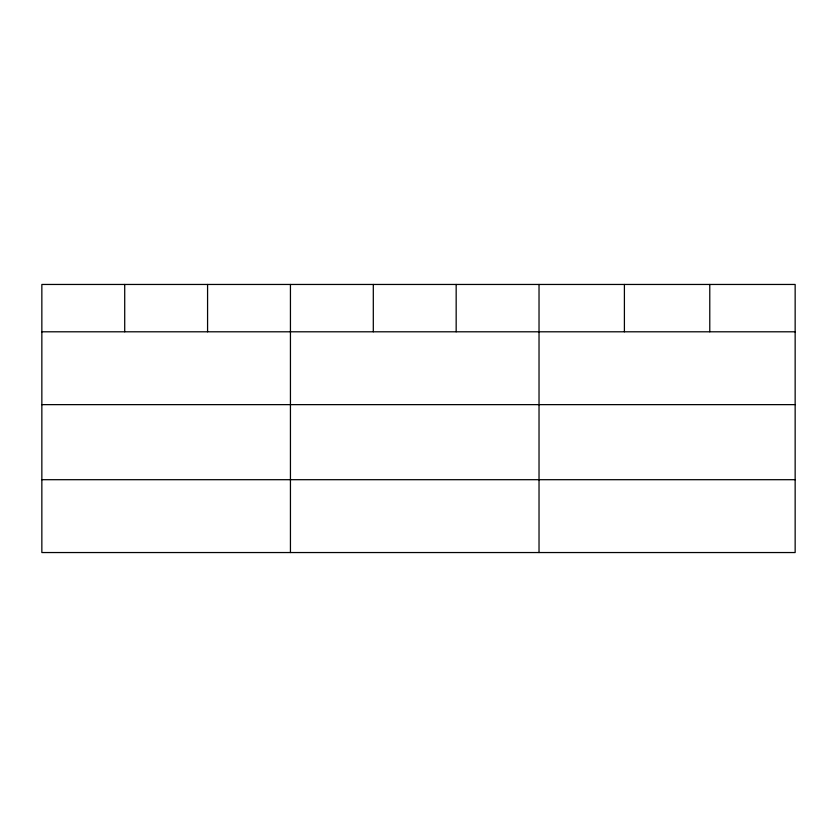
<?xml version="1.0" encoding="UTF-8"?>
<svg xmlns="http://www.w3.org/2000/svg" width="837" height="837" viewBox="0 0 837 837"><rect width="100%" height="100%" fill="white"/><g stroke="black" fill="none" stroke-linecap="round" stroke-linejoin="round"><path stroke-width="1.26" d="M795.15 404.637L795.15 284.454L41.85 284.454L41.85 552.546L795.15 552.546L795.15 404.637L41.85 404.637M41.85 331.797L795.15 331.797M41.85 479.695L795.15 479.695M709.776 284.454L709.776 331.797M624.402 284.454L624.402 331.797M539.028 284.454L539.028 552.546M456.165 284.454L456.165 331.797M373.302 284.454L373.302 331.797M290.439 284.454L290.439 552.546M207.576 284.454L207.576 331.797M124.713 284.454L124.713 331.797"/></g></svg>
